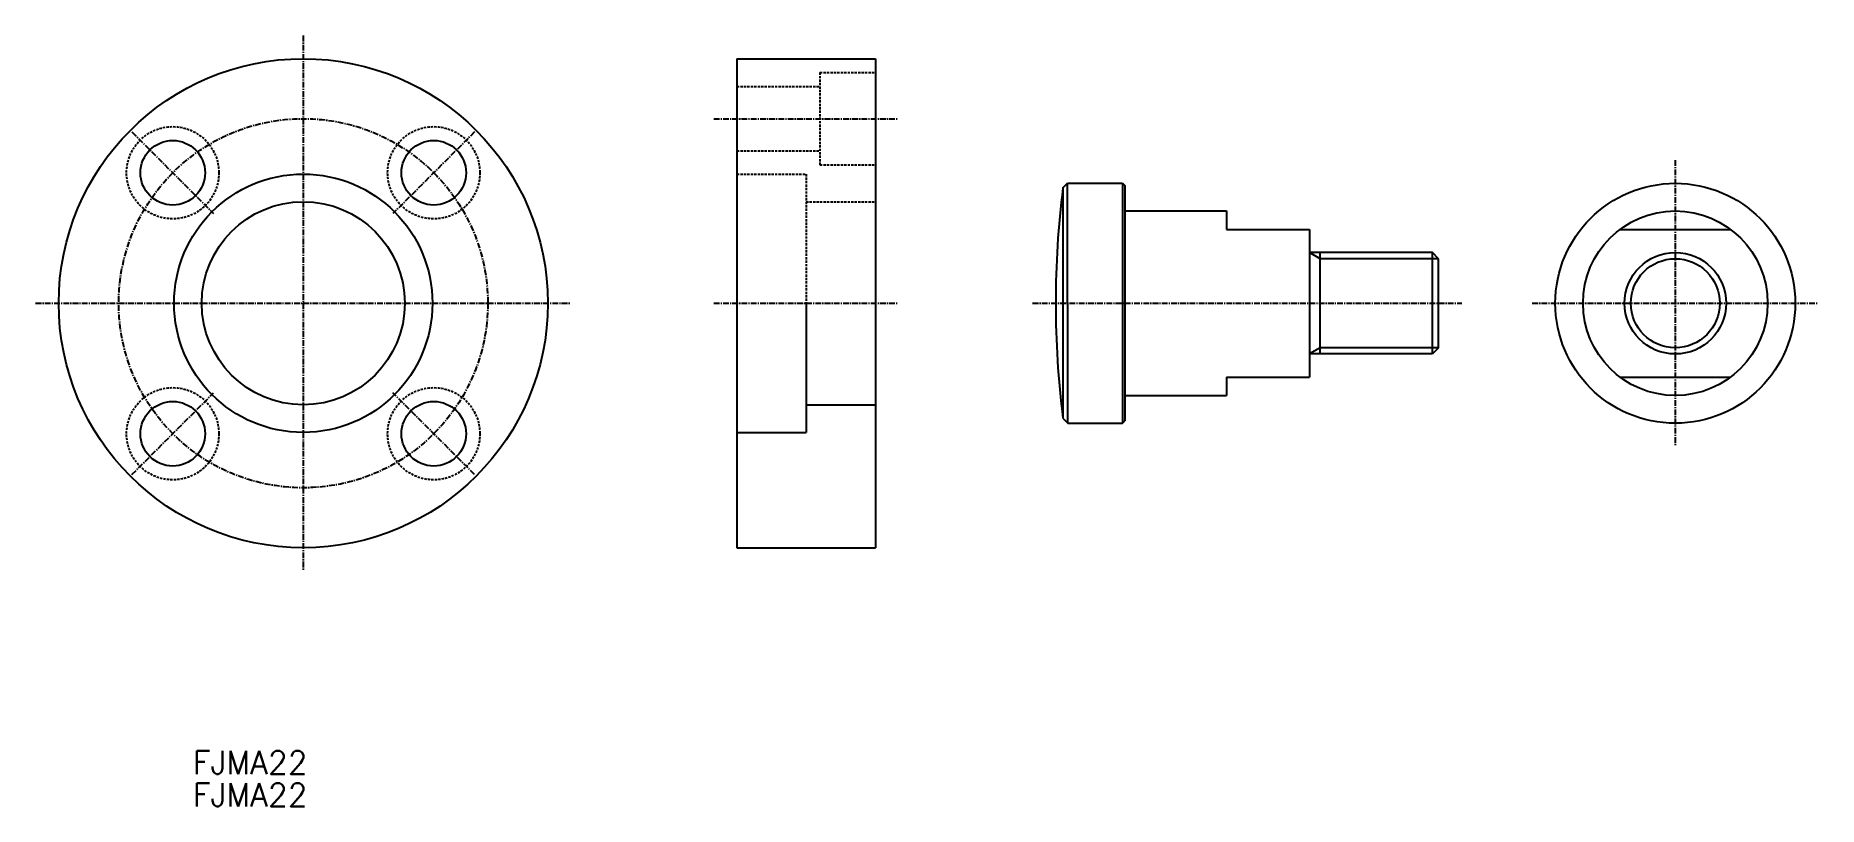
# Model space of a CAD drawing. Extents: x 6 to 393, y 52 to 219.
import ezdxf
from ezdxf.enums import TextEntityAlignment as Align

# ---------------------------------------------------------------- set-up
doc = ezdxf.new("R2010")
doc.units = 0
doc.linetypes.add('CENTER', pattern=[2, 1.25, -0.25, 0.25, -0.25])
doc.linetypes.add('DASHED', pattern=[0.75, 0.5, -0.25])
doc.layers.get('0').update_dxf_attribs({"linetype": 'CONTINUOUS'})
doc.layers.add('CENTER', color=1, linetype='CENTER')
doc.styles.get("Standard").update_dxf_attribs({"font": 'txt.shx', "bigfont": 'extfont.shx'})

msp = doc.modelspace()

# ---------------------------------------------------------------- linework, layer by layer
at = {"color": 7, "linetype": 'CONTINUOUS'}
for p, q in [((158.4, 214.41), (158.4, 108.41)), ((158.4, 214.41), (188.4, 214.41)), ((188.4, 214.41), (188.4, 108.41)), ((229.05, 186.41), (229.04, 136.48)), ((229.05, 186.41), (230.05, 187.41)), ((230.05, 187.41), (241.98, 187.41)), ((230.11, 135.41), (230.05, 187.41)), ((241.98, 187.41), (242.48, 186.91)), ((241.98, 187.41), (241.98, 135.41)), ((242.48, 186.91), (242.48, 135.91)), ((242.68, 181.41), (264.48, 181.41)), ((264.48, 181.41), (264.48, 177.41)), ((264.48, 177.41), (282.48, 177.41)), ((282.48, 177.41), (282.48, 145.41)), ((349.77, 177.41), (373.77, 177.41)), ((309.12, 172.41), (282.48, 172.41)), ((284.82, 150.41), (284.82, 172.41)), ((309.12, 150.41), (309.12, 172.41)), ((310.48, 171.06), (309.12, 172.41)), ((310.48, 151.76), (310.48, 171.06)), ((173.4, 161.41), (173.4, 133.41)), ((310.48, 161.41), (310.48, 161.41)), ((310.48, 157.09), (310.48, 157.09)), ((310.48, 151.76), (309.12, 150.41)), ((309.12, 150.41), (282.48, 150.41)), ((264.48, 145.41), (264.48, 141.41)), ((264.48, 145.41), (282.48, 145.41)), ((349.77, 145.41), (373.77, 145.41)), ((173.4, 139.41), (188.4, 139.41)), ((242.68, 141.41), (264.48, 141.41)), ((229.04, 136.48), (230.11, 135.41)), ((230.11, 135.41), (241.98, 135.41)), ((241.98, 135.41), (242.48, 135.91)), ((158.4, 133.41), (173.4, 133.41)), ((158.4, 108.41), (188.4, 108.41))]:
    msp.add_line(p, q, dxfattribs=at)
at = {"color": 3, "linetype": 'DASHED'}
for p, q in [((176.4, 211.41), (176.4, 191.41)), ((176.4, 211.41), (188.4, 211.41)), ((158.4, 208.41), (176.4, 208.41)), ((158.4, 194.41), (176.4, 194.41)), ((158.4, 189.41), (173.4, 189.41)), ((173.4, 189.41), (173.4, 161.41)), ((176.4, 191.41), (188.4, 191.41)), ((173.4, 183.41), (188.4, 183.41))]:
    msp.add_line(p, q, dxfattribs=at)
for p, q in [((188.4, 205.41), (188.4, 191.41)), ((158.4, 187.91), (158.4, 187.91)), ((158.4, 161.41), (158.4, 161.41))]:
    msp.add_line(p, q)
at = {"color": 3, "linetype": 'CONTINUOUS'}
for p, q in [((284.82, 171.06), (282.48, 172.41)), ((310.48, 171.06), (284.82, 171.06)), ((284.82, 151.76), (282.48, 150.41)), ((310.48, 151.76), (284.82, 151.76))]:
    msp.add_line(p, q, dxfattribs=at)
at = {"color": 7, "linetype": 'CONTINUOUS'}
for centre, radius in [((64.41, 161.41), 53), ((36.12, 189.69), 7), ((92.69, 189.69), 7), ((64.41, 161.41), 28), ((361.77, 161.41), 26), ((64.41, 161.41), 22), ((361.77, 161.41), 20), ((361.77, 161.41), 11), ((36.12, 133.12), 7), ((92.69, 133.12), 7)]:
    msp.add_circle(centre, radius, dxfattribs=at)
at = {"color": 3, "linetype": 'DASHED'}
for centre in [(36.12, 189.69), (92.69, 189.69), (36.12, 133.12), (92.69, 133.12)]:
    msp.add_circle(centre, 10, dxfattribs=at)
at = {"color": 3, "linetype": 'CONTINUOUS'}
msp.add_circle((361.77, 161.41), 9.65, dxfattribs=at)
at = {"color": 7, "linetype": 'CONTINUOUS'}
for centre, radius, start, end in [((427.48, 161.41), 200, 172.8192, 187.1594), ((242.68, 181.61), 0.2, 180, 270), ((242.68, 141.21), 0.2, 90, 180)]:
    msp.add_arc(centre, radius, start, end, dxfattribs=at)
at = {"layer": 'CENTER', "color": 1, "linetype": 'CENTER'}
for p, q in [((64.41, 219.41), (64.41, 103.41)), ((153.4, 201.41), (193.4, 201.41)), ((27.28, 198.53), (44.96, 180.85)), ((101.53, 198.53), (83.85, 180.85)), ((361.77, 192.41), (361.77, 130.41)), ((6.41, 161.41), (122.41, 161.41)), ((153.4, 161.41), (193.4, 161.41)), ((222.48, 161.41), (315.48, 161.41)), ((330.77, 161.41), (392.77, 161.41)), ((27.28, 124.29), (44.96, 141.96)), ((101.53, 124.29), (83.85, 141.96))]:
    msp.add_line(p, q, dxfattribs=at)
msp.add_circle((64.41, 161.41), 40, dxfattribs=at)

# ---------------------------------------------------------------- texts
at = {"color": 7, "linetype": 'CONTINUOUS'}
for p in [(40.47, 61.86), (40.47, 54.86)]:
    msp.add_text('FJMA22', height=5, dxfattribs=at).set_placement(p, align=Align.MIDDLE_LEFT)

doc.saveas('drawing.dxf')
